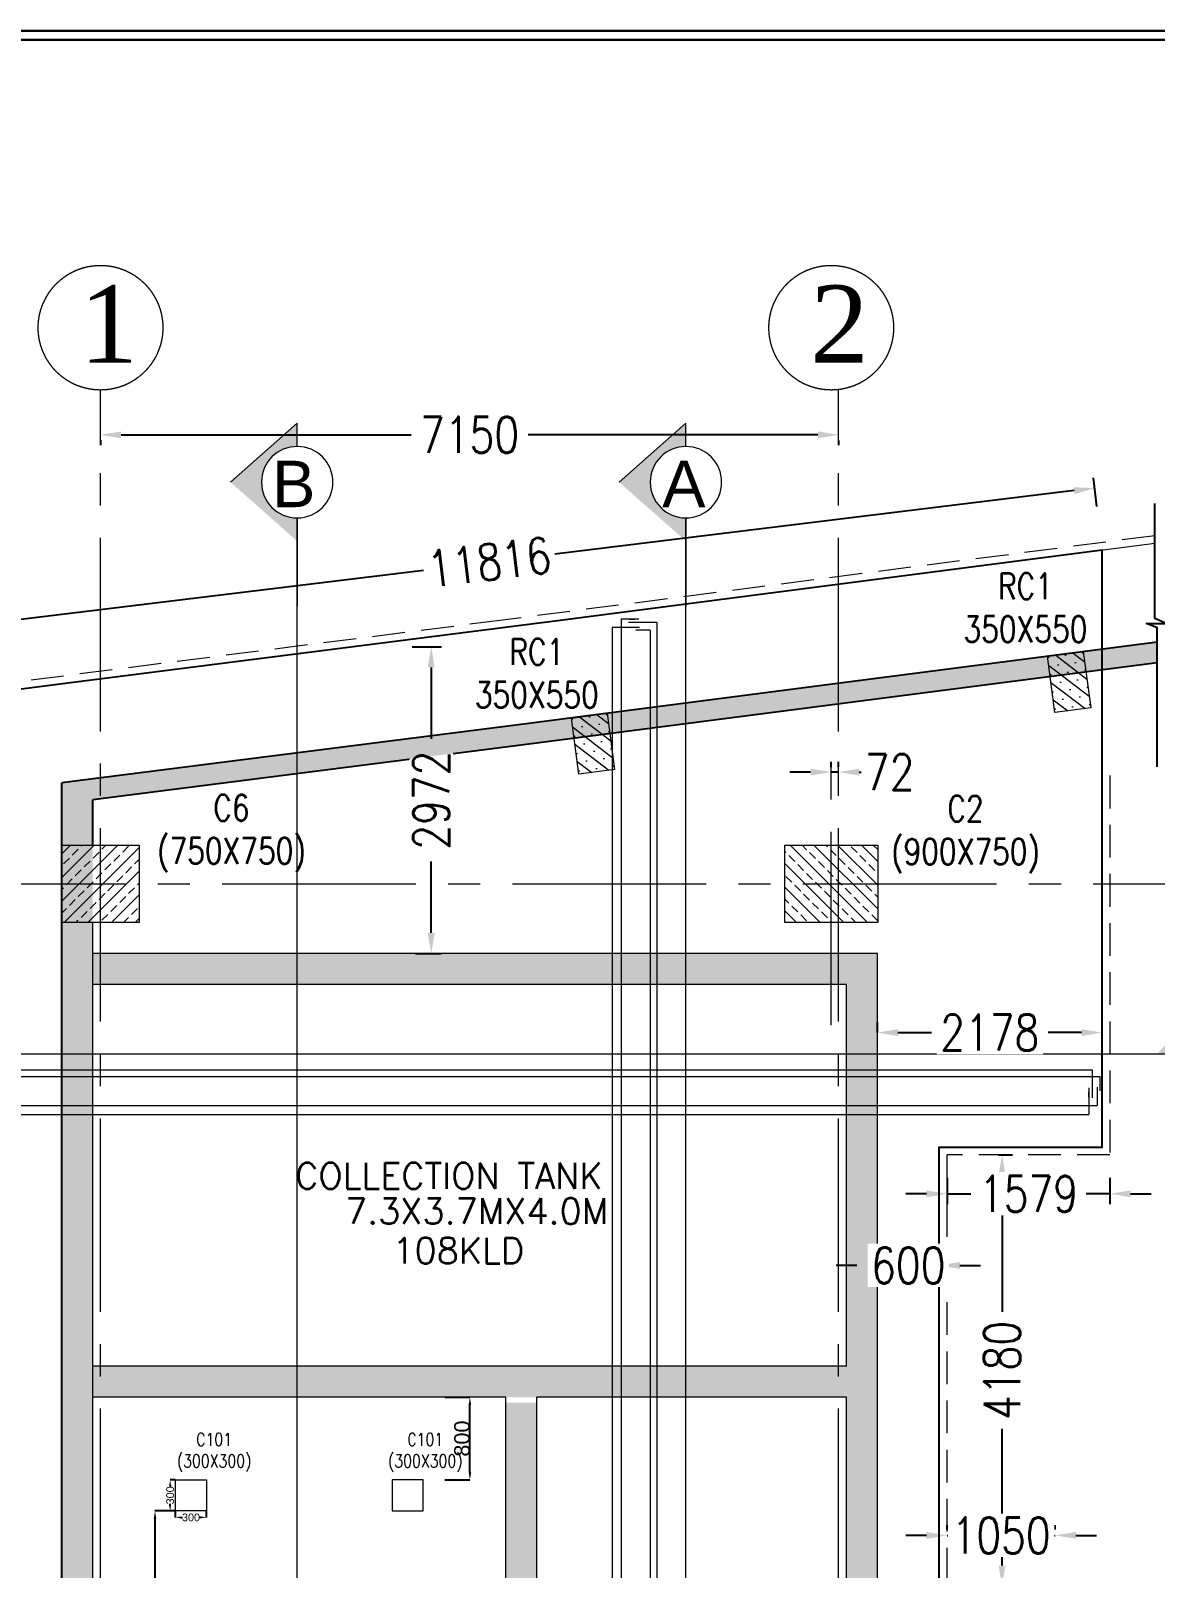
# Model space of a CAD drawing. Header units: millimetres. Extents: x -586673698 to -573385747, y -389867798 to -389752240.
# Drawn here: x -586577859 to -586566967, y -389767137 to -389752240 of the extents above; entities that cross this region are included whole.
import ezdxf

# ---------------------------------------------------------------- set-up
doc = ezdxf.new("R2010")
doc.units = ezdxf.units.MM
doc.header["$LTSCALE"] = 100
for name, pattern in [('CENTER', [2, 1.25, -0.25, 0.25, -0.25]), ('CENTER2', [1.125, 0.75, -0.125, 0.125, -0.125]), ('DASHED', [19.05, 12.7, -6.35]), ('HIDDEN', [9.525, 6.35, -3.175])]:
    doc.linetypes.add(name, pattern=pattern)
for name, color, linetype in [('0-text', 241, 'Continuous'), ('A-HATCH', 251, 'Continuous'), ('A-TEXT-ROOM-100', 4, 'Continuous'), ('AH_RETAINING WALL', 4, 'Continuous'), ('DT-PL-SHAFT', 230, 'Continuous'), ('GRIDLINE', 253, 'CENTER'), ('PLATFORM', 230, 'Continuous'), ('STP', 171, 'Continuous'), ('text', 7, 'Continuous'), ('WALL', 4, 'Continuous')]:
    doc.layers.add(name, color=color, linetype=linetype)
for name, color, linetype, lineweight in [('A-Column', 3, 'Continuous', 9), ('BOTTOM CAP REIN', 251, 'Continuous', 15), ('columns11', 1, 'Continuous', 20), ('EXC', 3, 'HIDDEN', 25), ('footing line', 7, 'Continuous', 13), ('ha', 8, 'Continuous', 9), ('PL-DOMESTIC WATER TANK', 171, 'Continuous', 0), ('TBLK_LINE', 141, 'Continuous', 30), ('wall hatch', 8, 'Continuous', 9)]:
    doc.layers.add(name, color=color, linetype=linetype, lineweight=lineweight)
doc.styles.add('Arial', font='arial.ttf')
doc.styles.add('ROMANS', font='romans', dxfattribs={"width": 0.5})
doc.styles.add('simplex-0.8', font='simplex.shx', dxfattribs={"width": 0.8})
doc.styles.add('TIMESNEWROMAN', font='times.ttf')
doc.styles.add('VP-A', font='arial.ttf')
doc.dimstyles.new('ROMANS', dxfattribs={"dimscale": 100, "dimtxt": 2, "dimasz": 2, "dimexe": 1, "dimexo": 2, "dimgap": 1, "dimtad": 0, "dimtoh": 1, "dimdec": 0, "dimdsep": 46, "dimtxsty": 'ROMANS', "dimblk": 'ARCHTICK', "dimcen": 0, "dimclrd": 8, "dimclre": 8, "dimclrt": 6, "dimadec": 0, "dimazin": 0, "dimtfac": 1, "dimtdec": 0, "dimtix": 1, "dimtmove": 1, "dimatfit": 3, "dimfxl": 0, "dimtolj": 1, "dimtzin": 0, "dimarcsym": 0})
doc.dimstyles.new('V Mts', dxfattribs={"dimtxt": 150, "dimasz": 75, "dimexe": 0.1, "dimexo": 0, "dimgap": 0.01, "dimtad": 1, "dimdec": 0, "dimzin": 3, "dimdsep": 46, "dimtxsty": 'Arial', "dimsah": 1, "dimcen": 0.09375, "dimdle": 0.01, "dimclrd": 8, "dimclre": 8, "dimclrt": 256, "dimadec": 0, "dimazin": 0, "dimtfac": 0.7, "dimtdec": 3, "dimtofl": 0, "dimtmove": 2, "dimatfit": 3, "dimfxl": 0, "dimfrac": 1, "dimtolj": 1, "dimtzin": 0, "dimarcsym": 0})
pattern_1 = [(50.018955454, (852833.03, -310.42), (273.28489835, -23.81821738), [28.575, -314.325]), (355.018955454, (852833.03, -310.42), (-52.9599417, 286.56776253), [22.86, -251.46087625]), (100.470400154, (852855.8, -312.4), (220.32495593, 262.74953347), [24.2850132, -267.1353669]), (46.203155454, (852833, -234.22), (406.6394027, -62.92896476), [42.8625, -471.4875]), (96.654513064, (852866.9, -239.46), (355.98339573, 371.256979), [36.4275347, -400.70341224]), (351.203106624, (852833, -234.2), (355.98339575, 371.256979), [34.2899506, -377.18959788]), (21.018955454, (852871.1, -253.26), (227.47232383, -153.32254985), [28.575, -314.325]), (326.018955454, (852871.1, -253.26), (92.61163369, 276.31260348), [22.86, -251.46]), (71.470400454, (852890.07, -266.03), (320.08395701, 122.99005506), [24.2850132, -267.1349064]), (37.518955454, (852833.03, -310.42), (4.590943963, 126.834084096), [0, -248.412, 0, -255.27, 0, -252.4125]), (7.518955454, (852833.03, -310.42), (100.179773408, 150.304013436), [0, -145.542, 0, -242.697, 0, -96.2025]), (327.518955454, (852748.07, -310.45), (203.388724524, -8.525828331), [0, -95.25, 0, -297.18, 0, -394.335]), (317.518955454, (852709.97, -310.46), (222.181141956, 38.213243957), [0, -123.825, 0, -197.358, 0, -280.035])]

# ---------------------------------------------------------------- blocks, each defined once
blk = doc.blocks.new('*D503')
at = {"layer": 'Defpoints', "color": 0, "linetype": 'ByBlock', "ltscale": 0.5, "transparency": 16777216}
for p in [(-586568983, -389763131, 1279), (-586568984, -389767311, 1284), (-586568451, -389767311)]:
    blk.add_point(p, dxfattribs=at)
at = {"layer": 'wall hatch', "color": 8, "linetype": 'ByBlock', "lineweight": -2, "ltscale": 0.5, "transparency": 16777216}
for p, q in [((-586568484, -389763131), (-586568351, -389763131)), ((-586568451, -389763331), (-586568451, -389764654)), ((-586568451, -389767111), (-586568451, -389765788)), ((-586568484, -389767311), (-586568351, -389767311))]:
    blk.add_line(p, q, dxfattribs=at)
at = {"layer": 'wall hatch', "color": 8, "linetype": 'ByBlock', "ltscale": 0.5, "transparency": 16777216}
for points in [[(-586568485, -389763331), (-586568418, -389763331), (-586568451, -389763131)], [(-586568485, -389767111), (-586568418, -389767111), (-586568451, -389767311)]]:
    blk.add_solid(points, dxfattribs=at)
at = {"layer": 'wall hatch', "color": 6, "linetype": 'ByBlock', "ltscale": 0.5, "transparency": 16777216, "insert": (-586568451, -389765221), "char_height": 350, "attachment_point": 5, "rotation": 90, "style": 'simplex-0.8', "bg_fill": 3, "box_fill_scale": 1.1, "bg_fill_color": 256, "bg_fill_true_color": 13158600, "bg_fill_transparency": 0}
blk.add_mtext('\\A1;4180', dxfattribs=at)
blk = doc.blocks.new('*D452')
at = {"layer": 'wall hatch', "color": 8, "linetype": 'ByBlock', "lineweight": -2, "ltscale": 0.5, "transparency": 16777216}
for p, q in [((-586569184, -389766819), (-586569384, -389766819)), ((-586568984, -389766763), (-586568984, -389766719)), ((-586568984, -389766819), (-586567935, -389766819)), ((-586567935, -389766763), (-586567935, -389766719)), ((-586567735, -389766819), (-586567535, -389766819))]:
    blk.add_line(p, q, dxfattribs=at)
at = {"layer": 'wall hatch', "color": 8, "linetype": 'ByBlock', "ltscale": 0.5, "transparency": 16777216}
for points in [[(-586569184, -389766785), (-586569184, -389766852), (-586568984, -389766819)], [(-586567735, -389766785), (-586567735, -389766852), (-586567935, -389766819)]]:
    blk.add_solid(points, dxfattribs=at)
at = {"layer": 'wall hatch', "color": 6, "linetype": 'ByBlock', "ltscale": 0.5, "transparency": 16777216, "insert": (-586568460, -389766819), "char_height": 350, "attachment_point": 5, "style": 'simplex-0.8', "bg_fill": 3, "box_fill_scale": 1.1, "bg_fill_color": 256, "bg_fill_true_color": 13158600, "bg_fill_transparency": 0}
blk.add_mtext('\\A1;1050', dxfattribs=at)
at = {"layer": 'Defpoints', "color": 0, "linetype": 'ByBlock', "ltscale": 0.5, "transparency": 16777216}
for p in [(-586567935, -389766819), (-586568984, -389766910, 1284), (-586567935, -389766910, 1284)]:
    blk.add_point(p, dxfattribs=at)
blk = doc.blocks.new('*D458')
at = {"layer": 'Defpoints', "color": 0, "linetype": 'ByBlock', "ltscale": 0.5, "transparency": 16777216}
for p in [(-586570106, -389759423), (-586570106, -389759465, 821), (-586570034, -389759465, 835)]:
    blk.add_point(p, dxfattribs=at)
at = {"layer": 'wall hatch', "color": 8, "linetype": 'ByBlock', "lineweight": -2, "ltscale": 0.5, "transparency": 16777216}
for p, q in [((-586570106, -389759374), (-586570106, -389759323)), ((-586570034, -389759373), (-586570034, -389759323)), ((-586570306, -389759423), (-586570506, -389759423)), ((-586570034, -389759423), (-586570106, -389759423)), ((-586569834, -389759423), (-586569634, -389759423))]:
    blk.add_line(p, q, dxfattribs=at)
at = {"layer": 'wall hatch', "color": 8, "linetype": 'ByBlock', "ltscale": 0.5, "transparency": 16777216}
blk.add_solid([(-586570306, -389759390), (-586570306, -389759457), (-586570106, -389759423)], dxfattribs=at)
at = {"layer": 'wall hatch', "color": 6, "linetype": 'ByBlock', "ltscale": 0.5, "transparency": 16777216, "insert": (-586569540, -389759423), "char_height": 350, "attachment_point": 5, "style": 'simplex-0.8', "bg_fill": 3, "box_fill_scale": 1.1, "bg_fill_color": 256, "bg_fill_true_color": 13158600, "bg_fill_transparency": 0}
blk.add_mtext('\\A1;72', dxfattribs=at)
at = {"layer": 'wall hatch', "color": 8, "linetype": 'ByBlock', "ltscale": 0.5, "transparency": 16777216}
blk.add_solid([(-586569834, -389759390), (-586569834, -389759457), (-586570034, -389759423)], dxfattribs=at)
blk = doc.blocks.new('*D459')
at = {"layer": 'Defpoints', "color": 0, "linetype": 'ByBlock', "ltscale": 0.5, "transparency": 16777216}
for p in [(-586577184, -389756127, 815), (-586570034, -389756127, 835), (-586570034, -389756155)]:
    blk.add_point(p, dxfattribs=at)
at = {"layer": 'wall hatch', "color": 8, "linetype": 'ByBlock', "lineweight": -2, "ltscale": 0.5, "transparency": 16777216}
for p, q in [((-586577184, -389756208), (-586577184, -389756255)), ((-586576984, -389756155), (-586574175, -389756155)), ((-586570234, -389756155), (-586573042, -389756155)), ((-586570034, -389756209), (-586570034, -389756255))]:
    blk.add_line(p, q, dxfattribs=at)
at = {"layer": 'wall hatch', "color": 8, "linetype": 'ByBlock', "ltscale": 0.5, "transparency": 16777216}
for points in [[(-586576984, -389756122), (-586576984, -389756188), (-586577184, -389756155)], [(-586570234, -389756122), (-586570234, -389756188), (-586570034, -389756155)]]:
    blk.add_solid(points, dxfattribs=at)
at = {"layer": 'wall hatch', "color": 6, "linetype": 'ByBlock', "ltscale": 0.5, "transparency": 16777216, "insert": (-586573609, -389756155), "char_height": 350, "attachment_point": 5, "style": 'simplex-0.8', "bg_fill": 3, "box_fill_scale": 1.1, "bg_fill_color": 256, "bg_fill_true_color": 13158600, "bg_fill_transparency": 0}
blk.add_mtext('\\A1;7150', dxfattribs=at)
blk = doc.blocks.new('*D466')
at = {"layer": 'Defpoints', "color": 0, "ltscale": 5, "transparency": 16777216}
for p in [(-586576509, -389766281), (-586576459, -389766281), (-586576459, -389766581)]:
    blk.add_point(p, dxfattribs=at)
at = {"layer": 'DT-PL-SHAFT', "color": 8, "lineweight": -2, "ltscale": 5, "transparency": 16777216}
for p, q in [((-586576459, -389766281), (-586576509, -389766281)), ((-586576509, -389766331), (-586576509, -389766348)), ((-586576509, -389766531), (-586576509, -389766513)), ((-586576459, -389766581), (-586576509, -389766581))]:
    blk.add_line(p, q, dxfattribs=at)
at = {"layer": 'DT-PL-SHAFT', "color": 8, "ltscale": 5, "transparency": 16777216}
for points in [[(-586576518, -389766331), (-586576501, -389766331), (-586576509, -389766281)], [(-586576518, -389766531), (-586576501, -389766531), (-586576509, -389766581)]]:
    blk.add_solid(points, dxfattribs=at)
at = {"layer": 'DT-PL-SHAFT', "ltscale": 5, "transparency": 16777216, "insert": (-586576509, -389766431), "char_height": 75, "attachment_point": 5, "rotation": 90, "style": 'Arial'}
blk.add_mtext('\\A1;300', dxfattribs=at)
blk = doc.blocks.new('*D467')
at = {"layer": 'Defpoints', "color": 0, "ltscale": 5, "transparency": 16777216}
for p in [(-586576459, -389766581), (-586576459, -389766645), (-586576159, -389766581)]:
    blk.add_point(p, dxfattribs=at)
at = {"layer": 'DT-PL-SHAFT', "color": 8, "lineweight": -2, "ltscale": 5, "transparency": 16777216}
for p, q in [((-586576459, -389766581), (-586576459, -389766645)), ((-586576409, -389766645), (-586576390, -389766645)), ((-586576209, -389766645), (-586576224, -389766645)), ((-586576159, -389766581), (-586576159, -389766645))]:
    blk.add_line(p, q, dxfattribs=at)
at = {"layer": 'DT-PL-SHAFT', "color": 8, "ltscale": 5, "transparency": 16777216}
for points in [[(-586576409, -389766636), (-586576409, -389766653), (-586576459, -389766645)], [(-586576209, -389766636), (-586576209, -389766653), (-586576159, -389766645)]]:
    blk.add_solid(points, dxfattribs=at)
at = {"layer": 'DT-PL-SHAFT', "ltscale": 5, "transparency": 16777216, "insert": (-586576307, -389766645), "char_height": 75, "attachment_point": 5, "style": 'Arial'}
blk.add_mtext('\\A1;300', dxfattribs=at)
blk = doc.blocks.new('*D468')
at = {"layer": 'Defpoints', "color": 0, "ltscale": 5, "transparency": 16777216}
for p in [(-586573849, -389765481, -15), (-586573606, -389765481), (-586573849, -389766281, -12)]:
    blk.add_point(p, dxfattribs=at)
at = {"layer": 'DT-PL-SHAFT', "color": 8, "lineweight": -2, "ltscale": 5, "transparency": 16777216}
for p, q in [((-586573849, -389765481), (-586573606, -389765481)), ((-586573606, -389766206), (-586573606, -389765556)), ((-586573849, -389766281), (-586573606, -389766281))]:
    blk.add_line(p, q, dxfattribs=at)
at = {"layer": 'DT-PL-SHAFT', "color": 8, "ltscale": 5, "transparency": 16777216}
for points in [[(-586573618, -389765556), (-586573593, -389765556), (-586573606, -389765481)], [(-586573618, -389766206), (-586573593, -389766206), (-586573606, -389766281)]]:
    blk.add_solid(points, dxfattribs=at)
at = {"layer": 'DT-PL-SHAFT', "lineweight": 13, "ltscale": 5, "transparency": 16777216, "insert": (-586573682, -389765881), "char_height": 150, "attachment_point": 5, "rotation": 90, "style": 'Arial'}
blk.add_mtext('\\A1;800', dxfattribs=at)
blk = doc.blocks.new('*D476')
at = {"layer": 'Defpoints', "color": 0, "ltscale": 5, "transparency": 16777216}
for p in [(-586576459, -389766581, -12), (-586576656, -389768431), (-586576459, -389768431, -12)]:
    blk.add_point(p, dxfattribs=at)
at = {"layer": 'DT-PL-SHAFT', "color": 8, "lineweight": -2, "ltscale": 5, "transparency": 16777216}
for p, q in [((-586576459, -389766581), (-586576656, -389766581)), ((-586576656, -389766656), (-586576656, -389768356)), ((-586576459, -389768431), (-586576656, -389768431))]:
    blk.add_line(p, q, dxfattribs=at)
at = {"layer": 'DT-PL-SHAFT', "color": 8, "ltscale": 5, "transparency": 16777216}
for points in [[(-586576668, -389766656), (-586576643, -389766656), (-586576656, -389766581)], [(-586576668, -389768356), (-586576643, -389768356), (-586576656, -389768431)]]:
    blk.add_solid(points, dxfattribs=at)
at = {"layer": 'DT-PL-SHAFT', "lineweight": 13, "ltscale": 5, "transparency": 16777216, "insert": (-586576732, -389767506), "char_height": 150, "attachment_point": 5, "rotation": 90, "style": 'Arial'}
blk.add_mtext('\\A1;1850', dxfattribs=at)
blk = doc.blocks.new('*D511')
at = {"layer": 'wall hatch', "color": 8, "linetype": 'ByBlock', "lineweight": -2, "ltscale": 0.5, "transparency": 16777216}
for p, q in [((-586569859, -389764203, 0), (-586570059, -389764203, 0)), ((-586569659, -389764203, 0), (-586569060, -389764203, 0)), ((-586569659, -389764205, 0), (-586569659, -389764303, 0)), ((-586569060, -389764208, 0), (-586569060, -389764303, 0)), ((-586568860, -389764203, 0), (-586568660, -389764203, 0))]:
    blk.add_line(p, q, dxfattribs=at)
at = {"layer": 'wall hatch', "color": 8, "linetype": 'ByBlock', "ltscale": 0.5, "transparency": 16777216}
for points in [[(-586569859, -389764170, 0), (-586569859, -389764237, 0), (-586569659, -389764203, 0)], [(-586568860, -389764170, 0), (-586568860, -389764237, 0), (-586569060, -389764203, 0)]]:
    blk.add_solid(points, dxfattribs=at)
at = {"layer": 'wall hatch', "color": 6, "linetype": 'ByBlock', "ltscale": 0.5, "transparency": 16777216, "insert": (-586569359, -389764203, 0), "char_height": 350, "attachment_point": 5, "style": 'simplex-0.8', "bg_fill": 3, "box_fill_scale": 1.1, "bg_fill_color": 256, "bg_fill_true_color": 13158600, "bg_fill_transparency": 0}
blk.add_mtext('\\A1;600', dxfattribs=at)
at = {"layer": 'Defpoints', "color": 0, "linetype": 'ByBlock', "ltscale": 0.5, "transparency": 16777216}
for p in [(-586569659, -389764088, -299), (-586569060, -389764088, -287), (-586569060, -389764203, 0)]:
    blk.add_point(p, dxfattribs=at)
blk = doc.blocks.new('*D512')
at = {"layer": 'Defpoints', "color": 0, "linetype": 'ByBlock', "ltscale": 0.5, "transparency": 16777216}
for p in [(-586567554, -389756672, 0), (-586567481, -389757274, -287), (-586579210, -389758705, -292)]:
    blk.add_point(p, dxfattribs=at)
at = {"layer": 'wall hatch', "color": 8, "linetype": 'ByBlock', "lineweight": -2, "ltscale": 0.5, "transparency": 16777216}
for p, q in [((-586567753, -389756696, 0), (-586572783, -389757310, 0)), ((-586567532, -389756849, 0), (-586567566, -389756573, 0)), ((-586579084, -389758078, 0), (-586574054, -389757465, 0)), ((-586579261, -389758278, 0), (-586579295, -389758003, 0))]:
    blk.add_line(p, q, dxfattribs=at)
at = {"layer": 'wall hatch', "color": 8, "linetype": 'ByBlock', "ltscale": 0.5, "transparency": 16777216}
for points in [[(-586567757, -389756663, 0), (-586567749, -389756729, 0), (-586567554, -389756672, 0)], [(-586579088, -389758045, 0), (-586579080, -389758111, 0), (-586579283, -389758102, 0)]]:
    blk.add_solid(points, dxfattribs=at)
at = {"layer": 'wall hatch', "color": 6, "linetype": 'ByBlock', "ltscale": 0.5, "transparency": 16777216, "insert": (-586573418, -389757387, 0), "char_height": 350, "attachment_point": 5, "rotation": 6.9529, "style": 'simplex-0.8', "bg_fill": 3, "box_fill_scale": 1.1, "bg_fill_color": 256, "bg_fill_true_color": 13158600, "bg_fill_transparency": 0}
blk.add_mtext('\\A1;11816', dxfattribs=at)
blk = doc.blocks.new('*D513')
at = {"layer": 'Defpoints', "color": 0, "linetype": 'ByBlock', "ltscale": 0.5, "transparency": 16777216}
for p in [(-586574722, -389758209, -292), (-586573980, -389758209, 0), (-586574343, -389761181, -299)]:
    blk.add_point(p, dxfattribs=at)
at = {"layer": 'wall hatch', "color": 8, "linetype": 'ByBlock', "lineweight": -2, "ltscale": 0.5, "transparency": 16777216}
for p, q in [((-586574164, -389758209, 0), (-586573880, -389758209, 0)), ((-586573980, -389758409, 0), (-586573980, -389759101, 0)), ((-586573980, -389760981, 0), (-586573980, -389760288, 0)), ((-586574132, -389761181, 0), (-586573880, -389761181, 0))]:
    blk.add_line(p, q, dxfattribs=at)
at = {"layer": 'wall hatch', "color": 8, "linetype": 'ByBlock', "ltscale": 0.5, "transparency": 16777216}
for points in [[(-586574014, -389758409, 0), (-586573947, -389758409, 0), (-586573980, -389758209, 0)], [(-586574014, -389760981, 0), (-586573947, -389760981, 0), (-586573980, -389761181, 0)]]:
    blk.add_solid(points, dxfattribs=at)
at = {"layer": 'wall hatch', "color": 6, "linetype": 'ByBlock', "ltscale": 0.5, "transparency": 16777216, "insert": (-586573980, -389759695, 0), "char_height": 350, "attachment_point": 5, "rotation": 90, "style": 'simplex-0.8', "bg_fill": 3, "box_fill_scale": 1.1, "bg_fill_color": 256, "bg_fill_true_color": 13158600, "bg_fill_transparency": 0}
blk.add_mtext('\\A1;2972', dxfattribs=at)
blk = doc.blocks.new('*D515')
at = {"layer": 'Defpoints', "color": 0, "linetype": 'ByBlock', "ltscale": 0.5, "transparency": 16777216}
for p in [(-586568984, -389763131, -291), (-586567406, -389763131, -301), (-586567406, -389763509, 0)]:
    blk.add_point(p, dxfattribs=at)
at = {"layer": 'wall hatch', "color": 8, "linetype": 'ByBlock', "lineweight": -2, "ltscale": 0.5, "transparency": 16777216}
for p, q in [((-586568984, -389763353, 0), (-586568984, -389763609, 0)), ((-586567406, -389763355, 0), (-586567406, -389763609, 0)), ((-586569184, -389763509, 0), (-586569384, -389763509, 0)), ((-586568984, -389763509, 0), (-586568755, -389763509, 0)), ((-586567406, -389763509, 0), (-586567635, -389763509, 0)), ((-586567206, -389763509, 0), (-586567006, -389763509, 0))]:
    blk.add_line(p, q, dxfattribs=at)
at = {"layer": 'wall hatch', "color": 8, "linetype": 'ByBlock', "ltscale": 0.5, "transparency": 16777216}
for points in [[(-586569184, -389763476, 0), (-586569184, -389763543, 0), (-586568984, -389763509, 0)], [(-586567206, -389763476, 0), (-586567206, -389763543, 0), (-586567406, -389763509, 0)]]:
    blk.add_solid(points, dxfattribs=at)
at = {"layer": 'wall hatch', "color": 6, "linetype": 'ByBlock', "ltscale": 0.5, "transparency": 16777216, "insert": (-586568195, -389763509, 0), "char_height": 350, "attachment_point": 5, "style": 'simplex-0.8', "bg_fill": 3, "box_fill_scale": 1.1, "bg_fill_color": 256, "bg_fill_true_color": 13158600, "bg_fill_transparency": 0}
blk.add_mtext('\\A1;1579', dxfattribs=at)
blk = doc.blocks.new('SECT LINE')
at = {"layer": 'STP', "lineweight": 0}
blk.add_hatch(color=7, dxfattribs=at).paths.add_polyline_path([(571, 0), (346, 0, 1), (-346, 0), (-572, 0), (0, 646)])
at = {"layer": 'STP', "color": 7, "lineweight": 0}
for p, q in [((-572, 0), (0, 646)), ((-346, 0), (-572, 0)), ((-346, 0), (-572, 0)), ((346, 0), (1202, 0))]:
    blk.add_line(p, q, dxfattribs=at)
blk.add_circle((0, 0), 346, dxfattribs=at)
blk.add_circle((0, 0), 346, dxfattribs=at)
blk = doc.blocks.new('*D520')
at = {"layer": 'Defpoints', "color": 0, "linetype": 'ByBlock', "ltscale": 0.5, "transparency": 16777216}
for p in [(-586569659, -389762053, 20), (-586567481, -389761947), (-586567481, -389762053, 32)]:
    blk.add_point(p, dxfattribs=at)
at = {"layer": 'wall hatch', "color": 8, "linetype": 'ByBlock', "lineweight": -2, "ltscale": 0.5, "transparency": 16777216}
for p, q in [((-586569659, -389761947), (-586569659, -389761847)), ((-586567481, -389761946), (-586567481, -389761847)), ((-586569459, -389761947), (-586569136, -389761947)), ((-586567681, -389761947), (-586568003, -389761947))]:
    blk.add_line(p, q, dxfattribs=at)
at = {"layer": 'wall hatch', "color": 8, "linetype": 'ByBlock', "ltscale": 0.5, "transparency": 16777216}
for points in [[(-586569459, -389761914), (-586569459, -389761981), (-586569659, -389761947)], [(-586567681, -389761914), (-586567681, -389761981), (-586567481, -389761947)]]:
    blk.add_solid(points, dxfattribs=at)
at = {"layer": 'wall hatch', "color": 6, "linetype": 'ByBlock', "ltscale": 0.5, "transparency": 16777216, "insert": (-586568570, -389761947), "char_height": 350, "attachment_point": 5, "style": 'simplex-0.8', "bg_fill": 3, "box_fill_scale": 1.1, "bg_fill_color": 256, "bg_fill_true_color": 13158600, "bg_fill_transparency": 0}
blk.add_mtext('\\A1;2178', dxfattribs=at)

msp = doc.modelspace()

# ---------------------------------------------------------------- hatches: boundary and pattern name
at = {"layer": 'A-HATCH', "lineweight": 5}
h = msp.add_hatch(dxfattribs=at)
h.set_pattern_fill('ANSI33', color=256, scale=650, angle=360, style=0)
h.set_pattern_definition([(45, (-585114143.52, -388241874.65), (-114.904852, 114.904852), []), (45, (-585114028.62, -388241874.65), (-114.904852, 114.904852), [81.25, -40.625])])
h.paths.add_polyline_path([(-586576808.5, -389760880.8), (-586577558.5, -389760880.8), (-586577558.5, -389760130.8), (-586576808.5, -389760130.8)])
h = msp.add_hatch(dxfattribs=at)
h.set_pattern_fill('ANSI33', color=256, scale=650, angle=270, style=0)
h.set_pattern_definition([(315, (-585051474.46, -391223545.74), (114.904852, 114.904852), []), (315, (-585051474.46, -391223660.65), (114.904852, 114.904852), [81.25, -40.625])])
h.paths.add_polyline_path([(-586570555.6, -389760880.8), (-586570555.6, -389760130.8), (-586569655.6, -389760130.8), (-586569655.6, -389760880.8)])
at = {"layer": 'ha', "lineweight": 5}
h = msp.add_hatch(dxfattribs=at)
h.set_pattern_fill('SACNCR', color=256, scale=50, angle=97.57444, style=0)
h.set_pattern_definition([(142.574437, (-586371322.76, -388948924.08), (-72.35788, -94.552717), []), (142.574437, (-586371333.86, -388948840.62), (-72.35788, -94.552717), [0, -119.0625])])
h.paths.add_polyline_path([(-586567591.8, -389758800.3), (-586567938.8, -389758846.4), (-586568011.3, -389758301.2), (-586567664.3, -389758255.1)])
h = msp.add_hatch(dxfattribs=at)
h.set_pattern_fill('SACNCR', color=256, scale=50, angle=97.57444, style=0)
h.set_pattern_definition([(142.574437, (-586375934.28, -388949521.75), (-72.35788, -94.552717), []), (142.574437, (-586375945.38, -388949438.3), (-72.35788, -94.552717), [0, -119.0625])])
h.paths.add_polyline_path([(-586572203.3, -389759397.9), (-586572550.3, -389759444.1), (-586572622.8, -389758898.9), (-586572275.8, -389758852.7)])
at = {"layer": 'WALL', "lineweight": 5}
h = msp.add_hatch(dxfattribs=at)
h.set_pattern_fill('AR-CONC', color=8, scale=2, angle=90)
h.set_pattern_definition([(140, (655135.48, 42097.32), (31.87817108, 364.36933799), [38.1, -419.1]), (85, (655135.48, 42097.32), (-382.11369048, -70.48684285), [30.48, -335.28116834]), (190.4514447, (655138.14, 42127.7), (-350.23550382, 293.88249418), [32.3800176, -356.1804892]), (136.1842, (655033.9, 42097.32), (84.08465587, 542.15808178), [57.15, -628.65]), (186.63555761, (655040.9, 42142.5), (-494.8522492, 474.8082681), [48.5700463, -534.2712163]), (81.18415117, (655033.9, 42097.3), (-494.85224917, 474.80826813), [45.71993414, -502.91946384]), (111, (655059.28, 42148.12), (204.53039637, 303.22878254), [38.1, -419.1]), (56, (655059.28, 42148.12), (-368.37593224, 123.6040567), [30.48, -335.28]), (161.451445, (655076.32, 42173.4), (-163.84553777, 426.83283856), [32.3800176, -356.1798752]), (127.5, (655135.48, 42097.32), (-169.110077746, 6.1772065), [0, -331.216, 0, -340.36, 0, -336.55]), (97.5, (655135.48, 42097.32), (-200.361149636, 133.63932502), [0, -194.056, 0, -323.596, 0, -128.27]), (57.5, (655135.48, 41984.04), (11.457487985, 271.181190334), [0, -127, 0, -396.24, 0, -525.78]), (47.5, (655135.48, 41933.24), (-50.85298207, 296.25836277), [0, -165.1, 0, -263.144, 0, -373.38])])
h.paths.add_polyline_path([(-586577258.6, -389761180.6), (-586569958.7, -389761180.6), (-586569958.7, -389761480.6), (-586577258.6, -389761480.6)])
h.paths.add_polyline_path([(-586569658.7, -389761180.6), (-586569958.7, -389761180.6), (-586569958.7, -389793031.3), (-586569658.7, -389793031.3)])
h.paths.add_polyline_path([(-586573258.7, -389765180.6), (-586569958.7, -389765180.6), (-586569958.7, -389765480.6), (-586573258.7, -389765480.6)])
h.paths.add_polyline_path([(-586572958.7, -389777781.1), (-586573258.7, -389777781.1), (-586573258.7, -389765531.3), (-586572958.7, -389765531.3)])
h.paths.add_polyline_path([(-586573258.7, -389765480.6), (-586577258.5, -389765480.6), (-586577258.5, -389765180.6), (-586573258.7, -389765180.6)])
h.paths.add_polyline_path([(-586575158.7, -389773831.1), (-586575458.7, -389773831.1), (-586575458.7, -389777781.1), (-586575158.7, -389777781.1)])
h.paths.add_polyline_path([(-586577258.5, -389773831.1), (-586575458.7, -389773831.1), (-586575458.7, -389774131.1), (-586577258.5, -389774131.1)])
h.paths.add_polyline_path([(-586577258.5, -389778081.1), (-586569958.7, -389778081.1), (-586569958.7, -389777781.1), (-586577258.5, -389777781.1)])
h.paths.add_polyline_path([(-586577258.5, -389787031.1), (-586569958.7, -389787031.1), (-586569958.7, -389787330.8), (-586577258.5, -389787330.8)])
h.paths.add_polyline_path([(-586574708.4, -389787330.8), (-586574408.4, -389787330.8), (-586574408.4, -389793031.3), (-586574708.4, -389793031.3)])
h.paths.add_polyline_path([(-586577258.5, -389793031.3), (-586569658.7, -389793031.3), (-586569658.7, -389793331.3), (-586577258.5, -389793331.3)])
at = {"layer": 'wall hatch', "ltscale": 3}
h = msp.add_hatch(dxfattribs=at)
h.set_pattern_fill('AR-CONC', color=8, scale=1.5, angle=0.01896, style=0)
h.set_pattern_definition(pattern_1)
edge = h.paths.add_edge_path()
edge.add_line((-586569658.5, -389763430.6), (-586569658.5, -389802031.5))
edge.add_line((-586569958.5, -389782131.1), (-586569958.5, -389780131.1))
h = msp.add_hatch(dxfattribs=at)
h.set_pattern_fill('AR-CONC', color=8, scale=1.5, angle=0.01896, style=0)
h.set_pattern_definition(pattern_1)
edge = h.paths.add_edge_path()
edge.add_line((-586569658.5, -389763430.6), (-586569658.5, -389802031.5))
edge.add_line((-586569958.5, -389782131.1), (-586569958.5, -389780131.1))

# ---------------------------------------------------------------- linework, layer by layer
at = {"elevation": -292.2}
msp.add_lwpolyline([(-586566948.9, -389759371.2), (-586566948.9, -389758025.2), (-586567050.6, -389757982.8), (-586566860.3, -389757982.8), (-586566972.7, -389757935.8), (-586566972.7, -389756821.2)], dxfattribs=at)
at = {"layer": 'A-Column'}
for points, elevation in [([(-586576808.5, -389760880.8), (-586577558.5, -389760880.8), (-586577558.5, -389760130.8), (-586576808.5, -389760130.8)], -302.8), ([(-586570555.6, -389760880.8), (-586570555.6, -389760130.8), (-586569655.6, -389760130.8), (-586569655.6, -389760880.8)], -300.9)]:
    msp.add_lwpolyline(points, close=True, dxfattribs=dict(at, elevation=elevation))
at = {"layer": 'AH_RETAINING WALL'}
for p, q in [((-586577558.5, -389795614.5, -292.2), (-586577558.6, -389759527.6, -292.2)), ((-586577558.5, -389795614.5, -292.2), (-586577558.6, -389759527.6, -292.2)), ((-586577258.6, -389760130.8, -292.2), (-586577258.6, -389759691, -292.2))]:
    msp.add_line(p, q, dxfattribs=at)
at = {"layer": 'AH_RETAINING WALL', "elevation": -292.2}
for points in [[(-586566948.9, -389758163.3), (-586570143.8, -389758577.1), (-586573159.4, -389758967.3), (-586577558.6, -389759527.6)], [(-586566948.9, -389758163.3), (-586570143.8, -389758577.1), (-586573159.4, -389758967.3), (-586577558.6, -389759527.6)], [(-586566948.9, -389758364.9), (-586570118.2, -389758775.5), (-586573133.9, -389759165.7), (-586577258.6, -389759691)], [(-586566948.9, -389758364.9), (-586570118.2, -389758775.5), (-586573133.9, -389759165.7), (-586577258.6, -389759691)]]:
    msp.add_lwpolyline(points, dxfattribs=at)
at = {"layer": 'BOTTOM CAP REIN', "color": 1, "linetype": 'HIDDEN', "lineweight": 15, "ltscale": 50}
for p, q in [((-586579066.7, -389762308.1, -317.9), (-586567576.7, -389762308.1, -1561)), ((-586578993.1, -389762372.2, -320.9), (-586567503.1, -389762372.2, -292.7))]:
    msp.add_line(p, q, dxfattribs=at)
at = {"layer": 'BOTTOM CAP REIN', "color": 1, "lineweight": 15, "ltscale": 25}
for p, q in [((-586567576.7, -389762308.1, -320.9), (-586567576.7, -389762580.5, -320.9)), ((-586567503.1, -389762372.2, -320.9), (-586567503.1, -389762511.3, -320.9)), ((-586567609.5, -389762483.1, -320.9), (-586567609.5, -389762741.5, -320.9)), ((-586567609.5, -389762572.2, -320.9), (-586567609.5, -389762520.1, -320.9)), ((-586567529, -389762476.6, -320.9), (-586567529, -389762652.4, -320.9)), ((-586579099.5, -389762652.4, -320.9), (-586567529, -389762652.4, -1561.8)), ((-586579019, -389762741.5, -320.6), (-586567609.5, -389762741.5, -293.2))]:
    msp.add_line(p, q, dxfattribs=at)
at = {"layer": 'columns11', "ltscale": 0.5}
for points, elevation in [([(-586567592.2, -389758800.4), (-586567939.1, -389758846.5), (-586568011.6, -389758301.3), (-586567664.7, -389758255.2)], -299.3), ([(-586572203.7, -389759398.1), (-586572550.6, -389759444.2), (-586572623.1, -389758899), (-586572276.2, -389758852.9)], -286.5), ([(-586576458.5, -389766280.6), (-586576158.5, -389766280.6), (-586576158.5, -389766580.6), (-586576458.5, -389766580.6)], -307.2), ([(-586574058.7, -389766280.6), (-586574358.7, -389766280.6), (-586574358.7, -389766580.6), (-586574058.7, -389766580.6)], -307.2)]:
    msp.add_lwpolyline(points, close=True, dxfattribs=dict(at, elevation=elevation))
at = {"layer": 'DT-PL-SHAFT', "color": 1, "lineweight": 13, "ltscale": 5}
for p, q in [((-586569658.7, -389761180.6, -299.3), (-586577258.6, -389761180.6, -299.3)), ((-586569658.7, -389793331.3, -299.3), (-586569658.7, -389761180.6, -299.3)), ((-586569958.7, -389761480.6, -299.3), (-586577258.5, -389761480.6, -299.3)), ((-586569958.7, -389765180.6, -299.3), (-586569958.7, -389761480.6, -299.3)), ((-586569958.7, -389777781.1, -299.3), (-586569958.7, -389765480.6, -302.4))]:
    msp.add_line(p, q, dxfattribs=at)
at = {"layer": 'DT-PL-SHAFT', "color": 8, "linetype": 'DASHED', "lineweight": 13, "ltscale": 50, "elevation": -319.1}
msp.add_lwpolyline([(-586567580.6, -389762157.2), (-586579461.7, -389762157.2)], dxfattribs=at)
at = {"layer": 'DT-PL-SHAFT', "color": 1, "lineweight": 13, "ltscale": 5, "elevation": -291.8}
for points in [[(-586573258.6, -389777781.1), (-586573258.7, -389765480.6)], [(-586572958.7, -389777781.1), (-586572958.7, -389765480.6)]]:
    msp.add_lwpolyline(points, dxfattribs=at)
at = {"layer": 'EXC', "color": 2, "linetype": 'HIDDEN', "lineweight": 13, "ltscale": 0.5}
for points, elevation in [([(-586566972.7, -389757132.8), (-586570275.5, -389757560.6), (-586573289.9, -389757950.7), (-586579209.5, -389758704.6)], -292.2), ([(-586567405.6, -389759457.1), (-586567405.6, -389763130.8), (-586568983.5, -389763130.8)], -300.9)]:
    msp.add_lwpolyline(points, dxfattribs=dict(at, elevation=elevation))
at = {"layer": 'EXC', "color": 4, "linetype": 'HIDDEN', "lineweight": 13, "ltscale": 0.5, "elevation": -291.1}
msp.add_lwpolyline([(-586568984.4, -389763130.8), (-586568984.4, -389767311.1)], dxfattribs=at)
at = {"layer": 'footing line', "color": 6, "lineweight": 9, "ltscale": 25, "elevation": -292.2}
msp.add_lwpolyline([(-586566972.7, -389757208.4), (-586570265.9, -389757635), (-586573280.3, -389758025), (-586579134.5, -389758770.6)], dxfattribs=at)
at = {"layer": 'GRIDLINE', "color": 117, "linetype": 'CENTER2', "lineweight": 5, "ltscale": 25}
for p, q in [((-586577183.5, -389795590.6, -302.8), (-586577183.5, -389755720.8, -302.8)), ((-586570033.8, -389795590.6, -283.3), (-586570033.8, -389755720.8, -283.3)), ((-586570105.6, -389761875.6, -297.2), (-586570105.6, -389759235.3, -297.2)), ((-586581629.9, -389760505.7, -311.7), (-586564499.4, -389760505.7, -311.7))]:
    msp.add_line(p, q, dxfattribs=at)
at = {"layer": 'GRIDLINE', "linetype": 'CENTER', "lineweight": 5, "ltscale": 500}
for centre in [(-586577183.5, -389755117.1, -1118), (-586570105.6, -389755117.1, -1112.4)]:
    msp.add_circle(centre, 603.7, dxfattribs=at)
at = {"layer": 'PL-DOMESTIC WATER TANK', "color": 1, "lineweight": 13, "ltscale": 200, "flags": 128}
for points, elevation in [([(-586569958.7, -389765180.6), (-586577258.5, -389765180.6)], -301), ([(-586573258.7, -389765480.6), (-586577258.5, -389765480.6)], -301), ([(-586569958.7, -389765480.6), (-586572958.7, -389765480.6)], -294.9)]:
    msp.add_lwpolyline(points, dxfattribs=dict(at, elevation=elevation))
at = {"layer": 'TBLK_LINE', "elevation": -1774.6}
for points in [[(-586539243.1, -389818040.2), (-586583892.5, -389818040.2), (-586583892.5, -389752239.8), (-586539243.1, -389752239.8)], [(-586539332, -389817951.3), (-586583803.5, -389817951.3), (-586583803.5, -389752328.7), (-586539332, -389752328.7)]]:
    msp.add_lwpolyline(points, close=True, dxfattribs=at)
at = {"layer": 'WALL', "color": 8, "lineweight": 5}
msp.add_line((-586577258.6, -389768981.1, -301), (-586577258.6, -389760880.8, -287.5), dxfattribs=at)

# ---------------------------------------------------------------- block references
at = {"layer": 'PLATFORM', "linetype": 'Continuous', "lineweight": 13, "xscale": -1}
msp.add_blockref('SECT LINE', (-586566379.1, -389762157.2, -319.1), dxfattribs=at)

# ---------------------------------------------------------------- texts
at = {"layer": 'A-TEXT-ROOM-100', "linetype": 'ByBlock', "lineweight": 9, "style": 'simplex-0.8'}
for s, p in [('COLLECTION TANK', (-586575298.6, -389763460.5, -294.9)), ('7.3X3.7MX4.0M', (-586574815.1, -389763801.5, -294.9)), ('108KLD', (-586574355.8, -389764184.3, -294.9))]:
    msp.add_text(s, height=250, dxfattribs=at).set_placement(p)
at = {"layer": 'A-TEXT-ROOM-100', "linetype": 'ByBlock', "lineweight": 9, "attachment_point": 2, "style": 'simplex-0.8'}
for s, insert, char_height, width in [('RC1\\P350X550', (-586568224.6, -389757496.8, -306.5), 250, 4325.258), ('RC1\\P350X550', (-586572957.5, -389758132.8, -1136), 250, 4325.258), ('C6\\P(750X750)', (-586575915.5, -389759644, -302.6), 250, 3251.675), ('C2\\P(900X750)', (-586568805.1, -389759651.7, -300.9), 250, 4451.675), ('C101\\P(300X300)', (-586576083.2, -389765826.9, -301), 125, 1775.838), ('C101\\P(300X300)', (-586574037.8, -389765826.9, -301), 125, 1775.838)]:
    msp.add_mtext(s, dxfattribs=dict(at, insert=insert, char_height=char_height, width=width))
at = {"layer": 'text', "color": 6, "char_height": 750, "width": 3523.563, "attachment_point": 1, "style": 'TIMESNEWROMAN'}
for s, insert in [('1 ', (-586577386.8, -389754706.7, -1117.8)), ('2 ', (-586570308.8, -389754706.7, -1112.2))]:
    msp.add_mtext(s, dxfattribs=dict(at, insert=insert))

# ---------------------------------------------------------------- dimensions: what is measured, and where the dimension line sits
at = {"layer": 'DT-PL-SHAFT', "color": 1, "lineweight": 13, "ltscale": 5}
for p1, p2, distance, picture, middle in [((-586573849.3, -389766280.6, -307.2), (-586573849.3, -389765480.6, -310.1), -243.6, '*D468', (-586573682.2, -389765880.6, -294.9)), ((-586576458.5, -389766580.6, -307.2), (-586576458.5, -389768430.6, -307.2), -197, '*D476', (-586576732.1, -389767505.6, -294.9))]:
    dim = msp.add_aligned_dim(p1=p1, p2=p2, distance=distance, dimstyle='V Mts', dxfattribs=at)
    dim.commit()
    dim.dimension.update_dxf_attribs({"geometry": picture, "text_midpoint": middle})
at = {"layer": 'DT-PL-SHAFT', "color": 2, "ltscale": 5}
for base, p1, p2, angle, picture, middle in [((-586576509.2, -389766280.6, -307.2), (-586576458.5, -389766580.6, -307.2), (-586576458.5, -389766280.6, -307.2), 90, '*D466', (-586576509.2, -389766430.6, -307.2)), ((-586576458.5, -389766644.5, -307.2), (-586576158.5, -389766580.6, -307.2), (-586576458.5, -389766580.6, -307.2), 180, '*D467', (-586576307.2, -389766644.5, -307.2))]:
    dim = msp.add_linear_dim(base=base, p1=p1, p2=p2, angle=angle, dimstyle='V Mts', override={"dimtxt": 75, "dimasz": 50}, dxfattribs=at)
    dim.commit()
    dim.dimension.update_dxf_attribs({"geometry": picture, "text_midpoint": middle, "dimtype": 161})

# ---------------------------------------------------------------- next in the draw order: dimensions: what is measured, and where the dimension line sits
at = {"layer": 'wall hatch', "color": 5, "linetype": 'ByBlock', "ltscale": 0.5}
dim = msp.add_linear_dim(base=(-586570033.8, -389756155.1, -1118), p1=(-586577183.5, -389756126.7, -302.8), p2=(-586570033.8, -389756126.7, -283.3), dimstyle='ROMANS', override={"dimtxt": 3.5, "dimtxsty": 'simplex-0.8', "dimsah": 1, "dimfxl": 2, "dimfxlon": 1, "dimtfill": 1, "dimarcsym": 1}, dxfattribs=at)
dim.commit()
dim.dimension.update_dxf_attribs({"geometry": '*D459', "text_midpoint": (-586573608.7, -389756155.1, -1118)})
dim = msp.add_linear_dim(base=(-586570105.6, -389759423.3, -1118), p1=(-586570033.8, -389759464.8, -283.3), p2=(-586570105.6, -389759464.8, -297.2), dimstyle='ROMANS', override={"dimtxt": 3.5, "dimtxsty": 'simplex-0.8', "dimsah": 1, "dimfxl": 2, "dimfxlon": 1, "dimtfill": 1, "dimarcsym": 1}, dxfattribs=at)
dim.commit()
dim.dimension.update_dxf_attribs({"geometry": '*D458', "text_midpoint": (-586569540, -389759423.3, -1118), "dimtype": 160})
dim = msp.add_linear_dim(base=(-586568451.3, -389767311.1, -1579.6), p1=(-586568983.5, -389763130.8, -300.9), p2=(-586568984.4, -389767311.1, -295.6), angle=90, dimstyle='ROMANS', override={"dimtxt": 3.5, "dimtxsty": 'simplex-0.8', "dimsah": 1, "dimfxl": 2, "dimfxlon": 1, "dimtfill": 1, "dimarcsym": 1}, dxfattribs=at)
dim.commit()
dim.dimension.update_dxf_attribs({"geometry": '*D503', "text_midpoint": (-586568451.3, -389765220.9, -1579.6)})

# ---------------------------------------------------------------- next in the draw order: dimensions: what is measured, and where the dimension line sits
dim = msp.add_linear_dim(base=(-586567934.7, -389766818.7, -1579.6), p1=(-586568984.4, -389766909.7, -295.6), p2=(-586567934.7, -389766909.7, -295.6), dimstyle='ROMANS', override={"dimtxt": 3.5, "dimtxsty": 'simplex-0.8', "dimsah": 1, "dimfxl": 2, "dimfxlon": 1, "dimtfill": 1, "dimarcsym": 1}, dxfattribs=at)
dim.commit()
dim.dimension.update_dxf_attribs({"geometry": '*D452', "text_midpoint": (-586568459.6, -389766818.7, -1579.6)})

# ---------------------------------------------------------------- next in the draw order: linework, layer by layer
at = {"elevation": -287}
msp.add_lwpolyline([(-586567509.6, -389793831.4), (-586567509.6, -389793831.4), (-586563509.6, -389793831.4), (-586563509.6, -389790160.9), (-586562311.8, -389790160.9), (-586562311.8, -389786256.3), (-586568233.2, -389786256.4), (-586568233.2, -389783031.4), (-586562311.8, -389783031.4), (-586562311.8, -389777360.5), (-586563359.6, -389777360.5), (-586563359.6, -389773131.4), (-586568009.7, -389773131.4), (-586568009.7, -389767386.1), (-586569059.6, -389767386.1), (-586569059.6, -389763055.8), (-586567480.6, -389763055.8), (-586567480.6, -389757274.2), (-586572730.6, -389757953.9), (-586577447.5, -389758555.8), (-586579134.5, -389758770.6), (-586579134.5, -389794256.4), (-586578384.6, -389794256.4)], dxfattribs=at)

# ---------------------------------------------------------------- next in the draw order: dimensions: what is measured, and where the dimension line sits
at = {"layer": 'wall hatch', "color": 5, "linetype": 'ByBlock', "ltscale": 0.5}
dim = msp.add_aligned_dim(p1=(-586579209.5, -389758704.6, -292.2), p2=(-586567480.6, -389757274.2, -287), distance=606.8, dimstyle='ROMANS', override={"dimtxt": 3.5, "dimtxsty": 'simplex-0.8', "dimsah": 1, "dimfxl": 2, "dimfxlon": 1, "dimtfill": 1, "dimarcsym": 1}, dxfattribs=at)
dim.commit()
dim.dimension.update_dxf_attribs({"geometry": '*D512', "text_midpoint": (-586573418.5, -389757387.1, 0)})
dim = msp.add_linear_dim(base=(-586567405.6, -389763509.3, 0), p1=(-586568984.4, -389763130.8, -291.1), p2=(-586567405.6, -389763130.8, -300.9), dimstyle='ROMANS', override={"dimtxt": 3.5, "dimtxsty": 'simplex-0.8', "dimsah": 1, "dimfxl": 2, "dimfxlon": 1, "dimtfill": 1, "dimarcsym": 1}, dxfattribs=at)
dim.commit()
dim.dimension.update_dxf_attribs({"geometry": '*D515', "text_midpoint": (-586568195, -389763509.3, 0)})
dim = msp.add_linear_dim(base=(-586569059.6, -389764203.4, 0), p1=(-586569658.7, -389764088.4, -299.3), p2=(-586569059.6, -389764088.4, -287), text='600', dimstyle='ROMANS', override={"dimtxt": 3.5, "dimtxsty": 'simplex-0.8', "dimsah": 1, "dimfxl": 2, "dimfxlon": 1, "dimtfill": 1, "dimarcsym": 1}, dxfattribs=at)
dim.commit()
dim.dimension.update_dxf_attribs({"geometry": '*D511', "text_midpoint": (-586569359.1, -389764203.4, 0)})

# ---------------------------------------------------------------- next in the draw order: linework, layer by layer
at = {"layer": 'BOTTOM CAP REIN', "color": 1, "lineweight": 15, "ltscale": 25}
for p, q in [((-586572229, -389758022.1, -282.7), (-586572229, -389777974.7, -273.3)), ((-586571964, -389758022.1, -283), (-586572229, -389758022.1, -283)), ((-586572139.9, -389757941.6, -283), (-586572139.9, -389778055.2, -1542)), ((-586571970.6, -389757941.6, -283), (-586572139.9, -389757941.6, -283)), ((-586571795.6, -389757974.4, -283), (-586572067.9, -389757974.4, -283)), ((-586572059.7, -389757941.6, -283), (-586572007.5, -389757941.6, -283)), ((-586571859.7, -389758048, -283), (-586571998.7, -389758048, -283))]:
    msp.add_line(p, q, dxfattribs=at)
at = {"layer": 'BOTTOM CAP REIN', "color": 1, "linetype": 'HIDDEN', "lineweight": 15, "ltscale": 50}
for p, q in [((-586571859.7, -389758048, -283), (-586571859.7, -389778081.1, -272.9)), ((-586571795.6, -389757974.4, -280), (-586571795.6, -389778007.5, -1541.1))]:
    msp.add_line(p, q, dxfattribs=at)
at = {"layer": 'DT-PL-SHAFT', "color": 8, "linetype": 'DASHED', "lineweight": 13, "ltscale": 50}
for p, q in [((-586575278.3, -389795486.7, -319.1), (-586575278.3, -389756960.6, -319.1)), ((-586571513.1, -389795486.7, -319.1), (-586571513.1, -389756960.6, -319.1))]:
    msp.add_line(p, q, dxfattribs=at)

# ---------------------------------------------------------------- next in the draw order: block references
at = {"layer": 'PLATFORM', "linetype": 'Continuous', "lineweight": 13, "xscale": -1}
for p, rotation in [((-586575278.3, -389756614.1, -319.1), 90), ((-586571513.1, -389756614.1, -319.1), 89.99999999998721)]:
    msp.add_blockref('SECT LINE', p, dxfattribs=dict(at, rotation=rotation))

# ---------------------------------------------------------------- next in the draw order: texts
at = {"layer": '0-text', "color": 241, "lineweight": 13, "style": 'VP-A'}
for s, p in [('B', (-586575521, -389756856, -319.1)), ('A', (-586571743.1, -389756856, -319.1))]:
    msp.add_text(s, height=450, dxfattribs=at).set_placement(p)

# ---------------------------------------------------------------- next in the draw order: dimensions: what is measured, and where the dimension line sits
at = {"layer": 'wall hatch', "color": 5, "linetype": 'ByBlock', "ltscale": 0.5}
dim = msp.add_linear_dim(base=(-586573980.4, -389758208.6, 0), p1=(-586574343.4, -389761180.6, -299.3), p2=(-586574721.9, -389758208.6, -292.2), angle=90, dimstyle='ROMANS', override={"dimtxt": 3.5, "dimtxsty": 'simplex-0.8', "dimsah": 1, "dimfxl": 2, "dimfxlon": 1, "dimtfill": 1, "dimarcsym": 1}, dxfattribs=at)
dim.commit()
dim.dimension.update_dxf_attribs({"geometry": '*D513', "text_midpoint": (-586573980.4, -389759694.6, 0)})

# ---------------------------------------------------------------- next in the draw order: hatches: boundary and pattern name
at = {"layer": 'WALL', "lineweight": 5}
h = msp.add_hatch(dxfattribs=at)
h.set_pattern_fill('AR-CONC', color=8, scale=50, angle=90)
h.set_pattern_definition([(140, (-585970881.27, -390118285.44), (31.37607, 358.63009), [37.5, -412.5]), (85, (-585970881.27, -390118285.44), (-376.09607, -69.37567), [30, -330]), (190.451444, (-585970878.65, -390118255.55), (-344.72, 289.25442), [31.8701, -350.57106]), (136.1842, (-585970981.27, -390118285.44), (82.75964, 533.62067), [56.25, -618.75]), (186.635635, (-585970974.37, -390118240.97), (-487.0593, 467.33097), [47.80517, -525.8569]), (81.18416, (-585970981.27, -390118285.44), (-487.0593, 467.33097), [45, -495]), (111, (-585970956.27, -390118235.44), (201.30945, 298.45353), [37.5, -412.5]), (56, (-585970956.27, -390118235.44), (-362.57502, 121.65767), [30, -330]), (161.451445, (-585970939.5, -390118210.57), (-161.26558, 420.11119), [31.8701, -350.57106]), (127.5, (-585970881.27, -390118285.44), (-166.446927, 6.079928), [0, -326, 0, -335, 0, -331.25]), (97.5, (-585970881.27, -390118285.44), (-197.205856, 131.53477), [0, -191, 0, -318.5, 0, -126.25]), (57.5, (-585970881.27, -390118396.94), (11.277436, 266.911218), [0, -125, 0, -390, 0, -517.5]), (47.5, (-585970881.27, -390118446.94), (-50.05249, 291.593085), [0, -162.5, 0, -259, 0, -367.5])])
h.paths.add_polyline_path([(-586566948.9, -389758163.3), (-586577558.6, -389759527.6), (-586577558.5, -389795614.5), (-586577258.5, -389795614.5), (-586577258.6, -389759691), (-586566948.9, -389758364.9)])

# ---------------------------------------------------------------- next in the draw order: dimensions: what is measured, and where the dimension line sits
at = {"layer": 'wall hatch', "color": 5, "linetype": 'ByBlock', "ltscale": 0.5}
dim = msp.add_linear_dim(base=(-586567480.6, -389761947.3, -319.1), p1=(-586569658.7, -389762053.2, -299.3), p2=(-586567480.6, -389762053.2, -287), dimstyle='ROMANS', override={"dimtxt": 3.5, "dimtxsty": 'simplex-0.8', "dimsah": 1, "dimfxl": 2, "dimfxlon": 1, "dimtfill": 1, "dimarcsym": 1}, dxfattribs=at)
dim.commit()
dim.dimension.update_dxf_attribs({"geometry": '*D520', "text_midpoint": (-586568569.6, -389761947.3, -319.1)})

doc.saveas('drawing.dxf')
